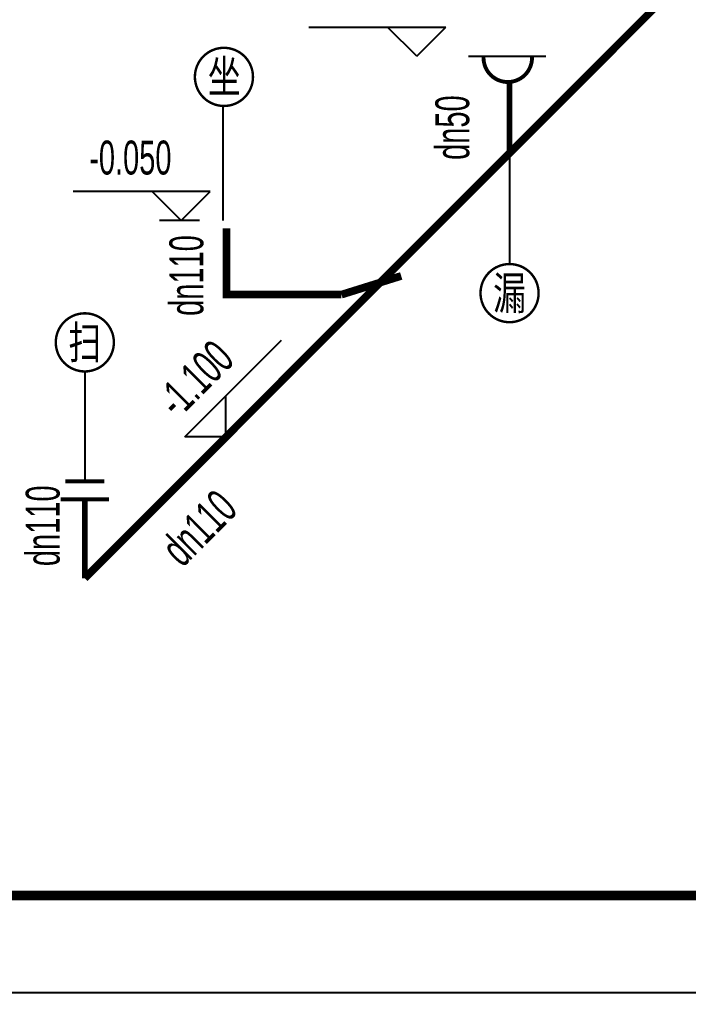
# Model space of a CAD drawing. Extents: x 6128144 to 12201635, y -1670122 to -706096.
# Drawn here: x 6265371 to 6268826, y -753340 to -748319 of the extents above; entities that cross this region are included whole.
import ezdxf
from ezdxf.enums import TextEntityAlignment as Align

# ---------------------------------------------------------------- set-up
doc = ezdxf.new("R2010")
doc.units = 0
doc.header["$LTSCALE"] = 1000
doc.header["$MEASUREMENT"] = 0
doc.linetypes.add('DASH', pattern=[0.35, 0.25, -0.1])
doc.layers.get('0').update_dxf_attribs({"linetype": 'CONTINUOUS'})
for name, color, linetype in [('EQUIP_地漏', 7, 'CONTINUOUS'), ('EQUIP_污水', 7, 'CONTINUOUS'), ('PUB_TITLE', 4, 'CONTINUOUS'), ('TEXT_污水', 7, 'CONTINUOUS'), ('TWT_DIM', 3, 'CONTINUOUS'), ('TWT_ELEV', 3, 'CONTINUOUS'), ('TWT_IDEN', 3, 'CONTINUOUS'), ('回水', 2, 'DASH')]:
    doc.layers.add(name, color=color, linetype=linetype)
doc.styles.add('_TWT_PIPEDN', font='yb.shx', dxfattribs={"width": 0.8, "height": 3, "bigfont": 'HZTXT.shx'})
doc.styles.add('_TWT_SANITARY', font='', dxfattribs={"width": 0.8, "height": 3.5})
doc.styles.add('HZ', font='txt', dxfattribs={"bigfont": 'hztxt'})
doc.styles.add('TG_LINETYPE', font='SIMPLEX', dxfattribs={"width": 0.8, "height": 3, "bigfont": 'HZTXT'})
doc.styles.get('_TWT_SANITARY').set_extended_font_data('SimSun')
doc.linetypes.add('TG_W', pattern='A,2,-0.3,["W",TG_LINETYPE,S=0.1,R=0,X=-0.28,Y=-0.15],0', length=2.3)

# ---------------------------------------------------------------- blocks, each defined once
blk = doc.blocks.new('$TWTSYS$00000426')
for points, const_width in [([(-100, 500), (100, 500)], 20), ([(-125, 406.6), (125, 406.6)], 20), ([(0, 406.6), (0, 0)], 30)]:
    blk.add_lwpolyline(points, dxfattribs=dict(const_width=const_width))
at = {"style": 'HZ', "width": 0.7, "flags": 1}
for tag in ['UNIT', 'SPEC', 'WHAT']:
    blk.add_attdef(tag, (0, 0), '', height=0.001, dxfattribs=at)
blk = doc.blocks.new('$TWTSYS$00000079')
blk.add_line((-212, 500), (188, 500))
at = {"const_width": 20}
blk.add_lwpolyline([(-134.2, 500, 1.067664), (115.8, 500)], format="xyb", dxfattribs=at)
at = {"const_width": 30}
blk.add_lwpolyline([(0, 366.9), (0, 0)], dxfattribs=at)
at = {"style": 'HZ', "width": 0.7, "flags": 1}
for tag in ['UNIT', 'WHAT', 'SPEC']:
    blk.add_attdef(tag, (0, 0), '', height=0.001, dxfattribs=at)

msp = doc.modelspace()

# ---------------------------------------------------------------- linework, layer by layer
at = {"color": 3}
msp.add_line((6266300.1, -749356.7), (6266094.5, -749356.7), dxfattribs=at)
at = {"layer": 'PUB_TITLE', "color": 4}
msp.add_lwpolyline([(6236961.2, -753339.6), (6279011.2, -753339.6), (6279011.2, -723639.6), (6236961.2, -723639.6)], close=True, dxfattribs=at)
at = {"layer": 'PUB_TITLE', "color": 4, "const_width": 50}
msp.add_lwpolyline([(6238211.2, -752839.6), (6278511.2, -752839.6), (6278511.2, -724139.6), (6238211.2, -724139.6)], close=True, dxfattribs=at)
at = {"layer": 'TWT_DIM'}
for p, q in [((6266422.9, -749356.7), (6266422.9, -748765.5)), ((6267901.8, -749008.5), (6267901.8, -749581.1)), ((6265708.5, -750135.2, 0), (6265708.5, -750701.7))]:
    msp.add_line(p, q, dxfattribs=at)
at = {"layer": 'TWT_ELEV'}
for p, q in [((6266865.1, -748358.5), (6267572.3, -748358.5)), ((6267422.3, -748508.5), (6267272.3, -748358.5)), ((6267422.3, -748508.5), (6267572.3, -748358.5)), ((6266355.8, -749206.7), (6265648.5, -749206.7)), ((6266205.8, -749356.7), (6266055.8, -749206.7)), ((6266205.8, -749356.7), (6266355.8, -749206.7)), ((6266224.8, -750473.3), (6266724.9, -749973.2)), ((6266437, -750473.3), (6266437, -750261.2)), ((6266437, -750473.3), (6266224.8, -750473.3))]:
    msp.add_line(p, q, dxfattribs=at)
at = {"layer": 'TWT_IDEN', "const_width": 12.5}
for points in [[(6266576.9, -748615.5, -1), (6266276.9, -748615.5, -1)], [(6268051.8, -749731.1, 1), (6267751.8, -749731.1, 1)]]:
    msp.add_lwpolyline(points, format="xyb", close=True, dxfattribs=at)
at = {"layer": 'TWT_IDEN', "const_width": 12.5, "elevation": 0}
msp.add_lwpolyline([(6265858.5, -749985.2, 1), (6265558.5, -749985.2, 1)], format="xyb", close=True, dxfattribs=at)
at = {"layer": '回水', "const_width": 40}
for points in [[(6275194.7, -741715.5), (6265708.5, -751201.7)], [(6266440.3, -749396.4), (6266440.3, -749738.8), (6267033.9, -749738.8)], [(6267342.3, -749642.5), (6267033.9, -749738.8)]]:
    msp.add_lwpolyline(points, dxfattribs=at)

# ---------------------------------------------------------------- block references
at = {"layer": 'EQUIP_地漏'}
msp.add_blockref('$TWTSYS$00000079', (6267901.8, -749008.5), dxfattribs=at)
at = {"layer": 'EQUIP_污水'}
msp.add_blockref('$TWTSYS$00000426', (6265708.5, -751201.7), dxfattribs=at)

# ---------------------------------------------------------------- texts
at = {"layer": 'TEXT_污水', "linetype": 'TG_W', "style": '_TWT_PIPEDN', "width": 0.64}
for s, rotation, p in [('dn50', 90, (6267693.5, -749043.8)), ('dn110', 90, (6266320.3, -749848.6)), ('-1.100', 45, (6266189.7, -750384.7)), ('dn110', 90, (6265578.4, -751139.6)), ('dn110', 45, (6266212.3, -751151.1))]:
    msp.add_text(s, height=175, rotation=rotation, dxfattribs=at).set_placement(p)
msp.add_text('-0.050', height=175, dxfattribs=at).set_placement((6265731.3, -749119.2))
at = {"layer": 'TWT_IDEN', "color": 7, "style": '_TWT_SANITARY', "width": 0.703125}
for s, p, p2 in [('坐', (6266343.7, -748697.6, 0), (6266513.4, -748697.6, 0)), ('漏', (6267816.9, -749816), (6267986.6, -749816)), ('扫', (6265623.7, -750070, 0), (6265793.4, -750070, 0))]:
    msp.add_text(s, height=169.7, dxfattribs=at).set_placement(p, p2, align=Align.FIT)

doc.saveas('drawing.dxf')
